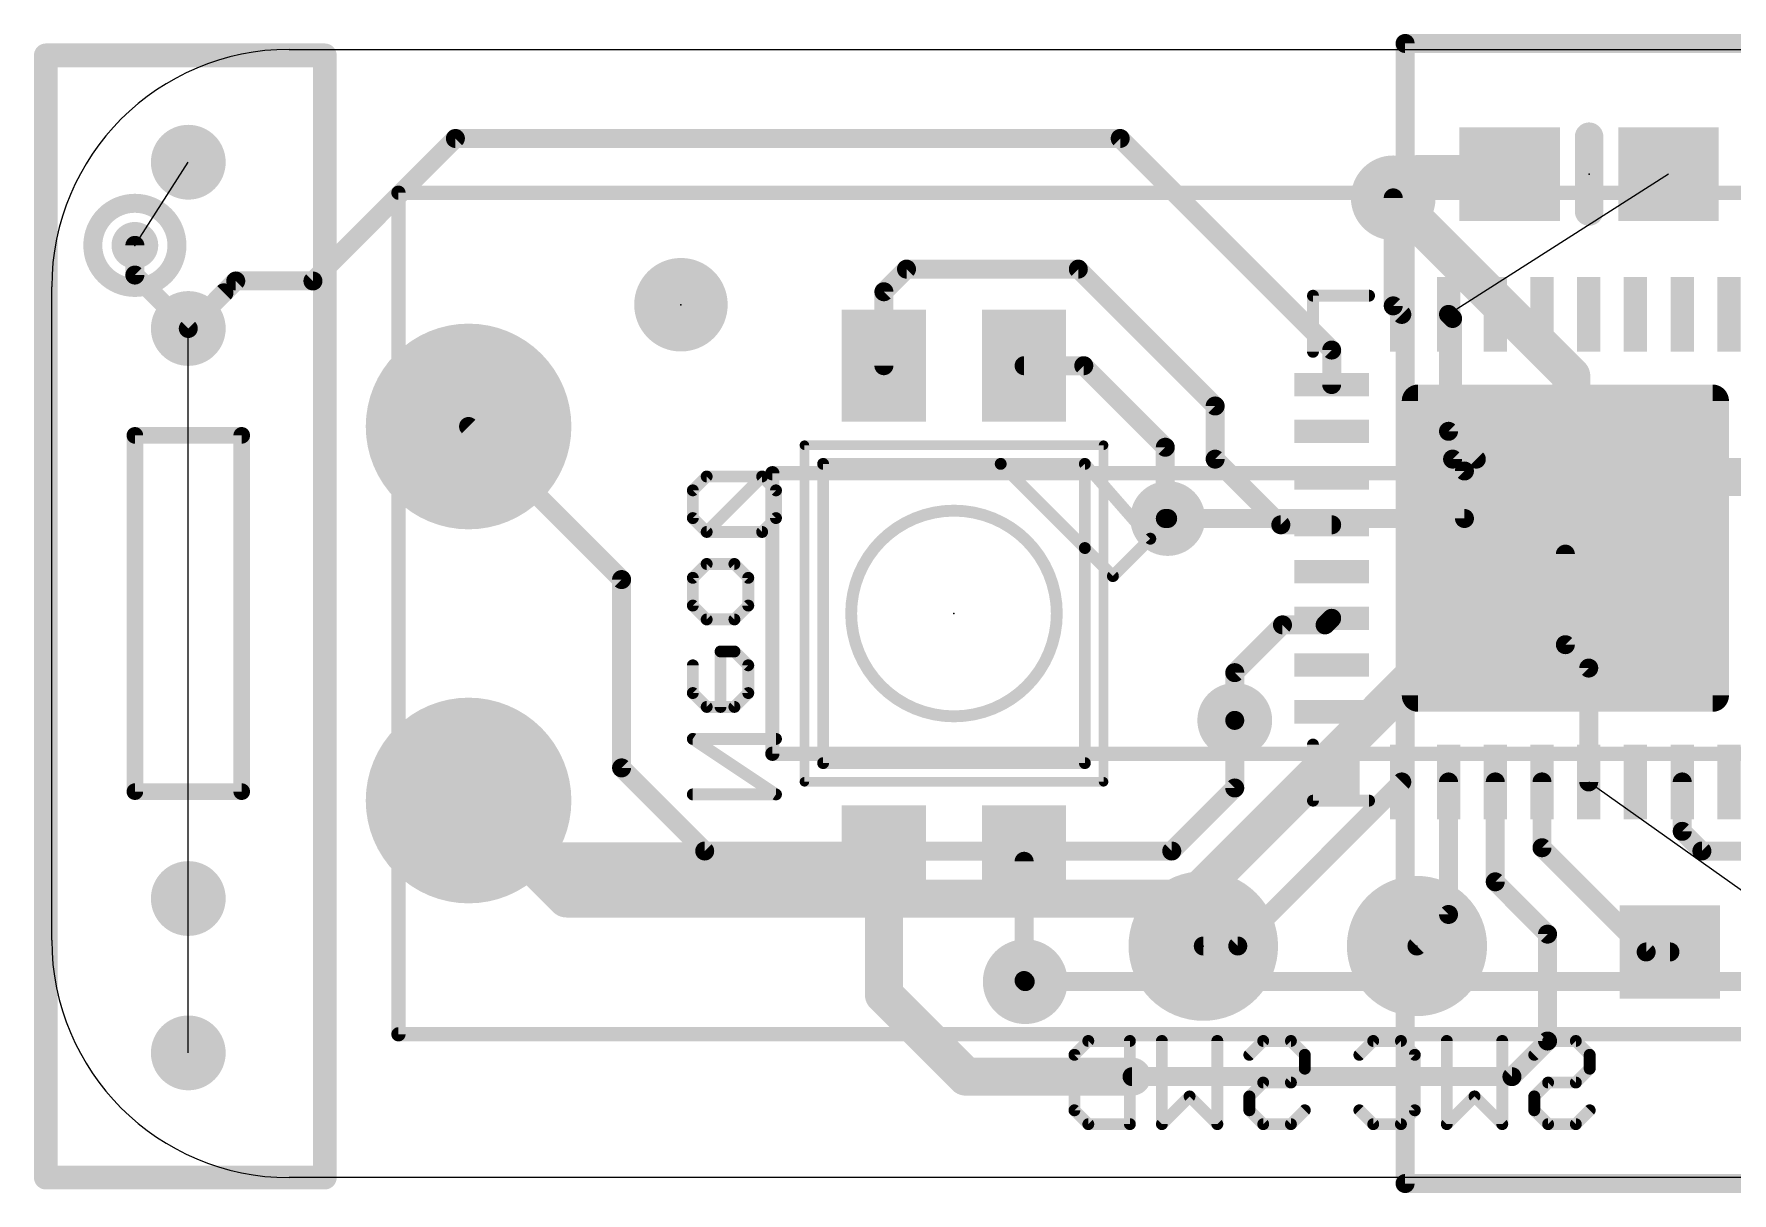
# Model space of a CAD drawing. Extents: x 1.7 to 53.6, y -6.2 to 6.2.
# Drawn here: x 1.71 to 19.88, y -6.2 to 6.2 of the extents above; entities that cross this region are included whole.
import ezdxf

# ---------------------------------------------------------------- set-up
doc = ezdxf.new("R2010")
doc.units = 0
for name, color, linetype in [('1', 12, 'CONTINUOUS'), ('16', 5, 'CONTINUOUS'), ('17', 110, 'CONTINUOUS'), ('18', 3, 'CONTINUOUS'), ('19', 53, 'CONTINUOUS'), ('20', 53, 'CONTINUOUS'), ('21', 40, 'CONTINUOUS'), ('22', 6, 'CONTINUOUS'), ('23', 53, 'CONTINUOUS'), ('24', 53, 'CONTINUOUS'), ('46', 140, 'CONTINUOUS')]:
    doc.layers.add(name, color=color, linetype=linetype)

# ---------------------------------------------------------------- blocks, each defined once
blk = doc.blocks.new('RECT')
blk.add_solid([(-0.5, -0.5), (0.5, -0.5), (-0.5, 0.5), (0.5, 0.5)])
blk = doc.blocks.new('PIE')
at = {"const_width": 0.5}
blk.add_lwpolyline([(0, -0.25, 1), (0, 0.25, 1), (0, -0.25)], format="xyb", dxfattribs=at)
blk = doc.blocks.new('RECT560000X560000R10')
at = {"const_width": 0.175}
blk.add_lwpolyline([(1.6625, -1.575), (1.6625, 1.575, 0.4142), (1.575, 1.6625), (-1.575, 1.6625, 0.4142), (-1.6625, 1.575), (-1.6625, -1.575, 0.4142), (-1.575, -1.6625), (1.575, -1.6625, 0.4142)], format="xyb", close=True, dxfattribs=at)
blk.add_solid([(-1.6004, -1.6004), (1.6004, -1.6004), (-1.6004, 1.6004), (1.6004, 1.6004)])
blk = doc.blocks.new('ROUNDP')
at = {"const_width": 0.5}
blk.add_lwpolyline([(0, -0.25, 1), (0, 0.25, 1), (0, -0.25)], format="xyb", dxfattribs=at)
blk = doc.blocks.new('ROUNDV')
at = {"const_width": 0.5}
blk.add_lwpolyline([(0, -0.25, 1), (0, 0.25, 1), (0, -0.25)], format="xyb", dxfattribs=at)

msp = doc.modelspace()

# ---------------------------------------------------------------- linework, layer by layer
at = {"layer": '1'}
for points, const_width in [([(16.383, -6.096), (16.383, 6.096)], 0.2032), ([(16.383, 6.096), (41.275, 6.096)], 0.2032), ([(1.8415, -6.0325), (1.8415, 5.969)], 0.254), ([(1.8415, 5.969), (4.826, 5.969)], 0.254), ([(4.826, 5.969), (4.826, -6.0325)], 0.254), ([(18.161, 2.54), (16.256, 4.445)], 0.4064), ([(2.794, 3.6195), (2.794, 3.937)], 0.2032), ([(3.3655, 3.048), (2.794, 3.6195)], 0.2032), ([(18.161, 1.4605), (18.161, 2.54)], 0.4064), ([(8.001, 0.363), (6.364, 2)], 0.2032), ([(17.018, 1.524), (16.891, 1.651)], 0.2032), ([(22.2885, 1.4605), (18.161, 1.4605)], 0.4064), ([(18.161, 1.016), (18.161, 1.4605)], 0.4064), ([(17.018, 1.016), (17.018, 1.524)], 0.2032), ([(13.843, 1.016), (17.018, 1.016)], 0.2032), ([(14.097, -3.048), (18.161, 1.016)], 0.4064), ([(8.001, -1.651), (8.001, 0.363)], 0.2032), ([(14.5606, -1.143), (14.5606, -1.866)], 0.2032), ([(8.89, -2.54), (8.001, -1.651)], 0.2032), ([(7.412, -3.048), (6.364, -2)], 0.4064), ([(14.5606, -1.866), (13.8866, -2.54)], 0.2032), ([(13.8866, -2.54), (8.89, -2.54)], 0.2032), ([(7.412, -3.048), (14.097, -3.048)], 0.4064), ([(12.319, -3.937), (35.687, -3.937)], 0.2032), ([(4.826, -6.0325), (1.8415, -6.0325)], 0.254), ([(41.275, -6.096), (16.383, -6.096)], 0.2032)]:
    msp.add_lwpolyline(points, dxfattribs=dict(at, const_width=const_width))
for points, const_width in [([(16.4338, 6.096, 1), (16.3322, 6.096)], 0.1016), ([(16.383, 6.1468, 1), (16.383, 6.0452)], 0.1016), ([(1.905, 5.969, 1), (1.778, 5.969)], 0.127), ([(1.8415, 6.0325, 1), (1.8415, 5.9055)], 0.127), ([(4.8895, 5.969, 1), (4.7625, 5.969)], 0.127), ([(4.826, 5.9055, 1), (4.826, 6.0325)], 0.127), ([(16.3278, 4.5168, 1), (16.1842, 4.3732)], 0.2032), ([(2.8448, 3.937, 1), (2.7432, 3.937)], 0.1016), ([(2.8299, 3.6554, 1), (2.7581, 3.5836)], 0.1016), ([(2.7432, 3.6195, 1), (2.8448, 3.6195)], 0.1016), ([(3.3296, 3.0121, 1), (3.4014, 3.0839)], 0.1016), ([(18.2626, 2.54, 1), (18.0594, 2.54)], 0.2032), ([(18.0892, 2.4682, 1), (18.2328, 2.6118)], 0.2032), ([(6.3999, 2.0359, 1), (6.3281, 1.9641)], 0.1016), ([(16.9269, 1.6869, 1), (16.8551, 1.6151)], 0.1016), ([(18.161, 1.5621, 1), (18.161, 1.3589)], 0.2032), ([(18.2626, 1.4605, 1), (18.0594, 1.4605)], 0.2032), ([(17.0688, 1.524, 1), (16.9672, 1.524)], 0.1016), ([(16.9821, 1.4881, 1), (17.0539, 1.5599)], 0.1016), ([(18.0594, 1.4605, 1), (18.2626, 1.4605)], 0.2032), ([(13.843, 1.0668, 1), (13.843, 0.9652)], 0.1016), ([(17.018, 0.9652, 1), (17.018, 1.0668)], 0.1016), ([(18.0594, 1.016, 1), (18.2626, 1.016)], 0.2032), ([(18.2328, 0.9442, 1), (18.0892, 1.0878)], 0.2032), ([(16.9672, 1.016, 1), (17.0688, 1.016)], 0.1016), ([(8.0518, 0.363, 1), (7.9502, 0.363)], 0.1016), ([(7.9651, 0.3271, 1), (8.0369, 0.3989)], 0.1016), ([(14.6114, -1.143, 1), (14.5098, -1.143)], 0.1016), ([(8.0369, -1.6151, 1), (7.9651, -1.6869)], 0.1016), ([(7.9502, -1.651, 1), (8.0518, -1.651)], 0.1016), ([(6.4358, -1.9282, 1), (6.2922, -2.0718)], 0.2032), ([(14.5098, -1.866, 1), (14.6114, -1.866)], 0.1016), ([(14.5965, -1.9019, 1), (14.5246, -1.8301)], 0.1016), ([(8.89, -2.4892, 1), (8.89, -2.5908)], 0.1016), ([(8.8541, -2.5759, 1), (8.9259, -2.5041)], 0.1016), ([(13.8507, -2.5041, 1), (13.9225, -2.5759)], 0.1016), ([(13.8866, -2.5908, 1), (13.8866, -2.4892)], 0.1016), ([(7.412, -2.9464, 1), (7.412, -3.1496)], 0.2032), ([(7.3402, -3.1198, 1), (7.4838, -2.9762)], 0.2032), ([(14.0252, -2.9762, 1), (14.1688, -3.1198)], 0.2032), ([(14.097, -3.1496, 1), (14.097, -2.9464)], 0.2032), ([(12.319, -3.8862, 1), (12.319, -3.9878)], 0.1016), ([(1.8415, -5.969, 1), (1.8415, -6.096)], 0.127), ([(1.778, -6.0325, 1), (1.905, -6.0325)], 0.127), ([(4.7625, -6.0325, 1), (4.8895, -6.0325)], 0.127), ([(4.826, -6.096, 1), (4.826, -5.969)], 0.127), ([(16.383, -6.0452, 1), (16.383, -6.1468)], 0.1016), ([(16.3322, -6.096, 1), (16.4338, -6.096)], 0.1016)]:
    msp.add_lwpolyline(points, format="xyb", dxfattribs=dict(at, const_width=const_width))
at = {"layer": '16'}
for points, const_width in [([(16.383, -6.096), (16.383, 6.096)], 0.2032), ([(16.383, 6.096), (41.275, 6.096)], 0.2032), ([(1.8415, -6.0325), (1.8415, 5.969)], 0.254), ([(1.8415, 5.969), (4.826, 5.969)], 0.254), ([(4.826, 5.969), (4.826, -6.0325)], 0.254), ([(6.223, 5.08), (4.699, 3.556)], 0.2032), ([(13.335, 5.08), (6.223, 5.08)], 0.2032), ([(13.335, 5.08), (15.5975, 2.8175)], 0.2032), ([(16.256, 4.445), (16.51, 4.699)], 0.4064), ([(16.51, 4.699), (17.5015, 4.699)], 0.4064), ([(16.256, 4.445), (16.256, 3.29)], 0.2032), ([(3.8735, 3.556), (3.3655, 3.048)], 0.2032), ([(4.699, 3.556), (3.8735, 3.556)], 0.2032), ([(11.049, 3.683), (10.807, 3.441)], 0.2032), ([(12.8873, 3.683), (11.049, 3.683)], 0.2032), ([(14.351, 2.2193), (12.8873, 3.683)], 0.2032), ([(3.7465, 3.429), (3.3655, 3.048)], 0.2032), ([(10.807, 3.441), (10.807, 2.65)], 0.2032), ([(16.256, 3.29), (16.3475, 3.1985)], 0.2032), ([(16.8475, 3.1985), (16.8475, 1.9485)], 0.2032), ([(16.8475, 3.1985), (16.891, 3.155)], 0.2032), ([(16.891, 3.155), (16.891, 1.651)], 0.2032), ([(15.5975, 2.4485), (15.5975, 2.8175)], 0.2032), ([(12.307, 2.65), (12.9456, 2.65)], 0.2032), ([(12.9456, 2.65), (13.8176, 1.778)], 0.2032), ([(14.351, 1.651), (14.351, 2.2193)], 0.2032), ([(17.145, 1.651), (16.8475, 1.9485)], 0.2032), ([(13.8176, 1.778), (13.8176, 1.016)], 0.2032), ([(17.145, 1.651), (18.0975, 0.6985)], 0.4064), ([(15.0535, 0.9485), (14.351, 1.651)], 0.2032), ([(13.8176, 1.016), (13.843, 1.016)], 0.2032), ([(15.5975, 0.9485), (15.0535, 0.9485)], 0.2032), ([(18.0975, 0.6985), (18.0975, 0.635)], 0.4064), ([(18.0975, 0.6985), (19.05, -0.254)], 0.4064), ([(18.0975, 0.635), (18.0975, -0.3335)], 0.2032), ([(15.5975, -0.0515), (15.5273, -0.1217)], 0.2032), ([(15.0713, -0.1217), (14.5606, -0.6324)], 0.2032), ([(15.5273, -0.1217), (15.0713, -0.1217)], 0.2032), ([(19.05, -0.254), (19.05, -0.381)], 0.4064), ([(18.0975, -0.3335), (18.3475, -0.5835)], 0.2032), ([(14.5606, -0.6324), (14.5606, -1.143)], 0.2032), ([(18.3475, -1.8015), (18.3475, -0.5835)], 0.2032), ([(7.014, -2.65), (6.364, -2)], 0.4064), ([(16.3475, -1.8015), (14.593, -3.556)], 0.2032), ([(16.8475, -1.8015), (16.8475, -3.2185)], 0.2032), ([(17.3475, -1.8015), (17.3475, -2.8695)], 0.2032), ([(17.8475, -1.8015), (17.8475, -2.505)], 0.2032), ([(19.3475, -1.8015), (19.3475, -2.3295)], 0.2032), ([(19.3475, -2.3295), (19.558, -2.54)], 0.2032), ([(10.807, -2.65), (7.014, -2.65)], 0.4064), ([(10.807, -2.65), (10.807, -4.076)], 0.4064), ([(17.8475, -2.505), (18.962, -3.6195)], 0.2032), ([(19.558, -2.54), (21.717, -2.54)], 0.2032), ([(12.307, -3.925), (12.307, -2.65)], 0.2032), ([(17.3475, -2.8695), (17.907, -3.429)], 0.2032), ([(16.8475, -3.2185), (16.51, -3.556)], 0.2032), ([(17.907, -3.429), (17.907, -4.572)], 0.2032), ([(14.593, -3.556), (14.224, -3.556)], 0.2032), ([(18.962, -3.6195), (19.216, -3.6195)], 0.2032), ([(10.807, -4.076), (11.684, -4.953)], 0.4064), ([(12.319, -3.937), (12.307, -3.925)], 0.2032), ([(17.907, -4.572), (17.526, -4.953)], 0.2032), ([(11.684, -4.953), (13.462, -4.953)], 0.4064), ([(13.462, -4.953), (17.526, -4.953)], 0.2032), ([(4.826, -6.0325), (1.8415, -6.0325)], 0.254), ([(41.275, -6.096), (16.383, -6.096)], 0.2032)]:
    msp.add_lwpolyline(points, dxfattribs=dict(at, const_width=const_width))
for points, const_width in [([(16.4338, 6.096, 1), (16.3322, 6.096)], 0.1016), ([(16.383, 6.1468, 1), (16.383, 6.0452)], 0.1016), ([(1.905, 5.969, 1), (1.778, 5.969)], 0.127), ([(1.8415, 6.0325, 1), (1.8415, 5.9055)], 0.127), ([(4.8895, 5.969, 1), (4.7625, 5.969)], 0.127), ([(4.826, 5.9055, 1), (4.826, 6.0325)], 0.127), ([(6.223, 5.1308, 1), (6.223, 5.0292)], 0.1016), ([(6.2589, 5.0441, 1), (6.1871, 5.1159)], 0.1016), ([(13.3709, 5.1159, 1), (13.2991, 5.0441)], 0.1016), ([(13.335, 5.0292, 1), (13.335, 5.1308)], 0.1016), ([(16.51, 4.8006, 1), (16.51, 4.5974)], 0.2032), ([(16.5818, 4.6272, 1), (16.4382, 4.7708)], 0.2032), ([(17.5015, 4.5974, 1), (17.5015, 4.8006)], 0.2032), ([(16.1842, 4.5168, 1), (16.3278, 4.3732)], 0.2032), ([(16.3068, 4.445, 1), (16.2052, 4.445)], 0.1016), ([(3.8735, 3.6068, 1), (3.8735, 3.5052)], 0.1016), ([(3.9094, 3.5201, 1), (3.8376, 3.5919)], 0.1016), ([(4.6631, 3.5919, 1), (4.7349, 3.5201)], 0.1016), ([(4.699, 3.5052, 1), (4.699, 3.6068)], 0.1016), ([(11.049, 3.7338, 1), (11.049, 3.6322)], 0.1016), ([(11.0849, 3.6471, 1), (11.0131, 3.7189)], 0.1016), ([(12.9232, 3.7189, 1), (12.8513, 3.6471)], 0.1016), ([(12.8873, 3.6322, 1), (12.8873, 3.7338)], 0.1016), ([(3.7824, 3.3931, 1), (3.7106, 3.4649)], 0.1016), ([(10.8578, 3.441, 1), (10.7562, 3.441)], 0.1016), ([(10.7711, 3.4769, 1), (10.8429, 3.4051)], 0.1016), ([(16.2919, 3.3259, 1), (16.2201, 3.2541)], 0.1016), ([(16.2052, 3.29, 1), (16.3068, 3.29)], 0.1016), ([(16.3116, 3.1626, 1), (16.3834, 3.2344)], 0.1016), ([(16.8983, 3.1985, 1), (16.7967, 3.1985)], 0.1016), ([(16.8834, 3.2344, 1), (16.8116, 3.1626)], 0.1016), ([(3.3296, 3.0839, 1), (3.4014, 3.0121)], 0.1016), ([(3.3296, 3.0839, 1), (3.4014, 3.0121)], 0.1016), ([(16.9418, 3.155, 1), (16.8402, 3.155)], 0.1016), ([(16.8551, 3.1191, 1), (16.9269, 3.1909)], 0.1016), ([(15.6483, 2.8175, 1), (15.5467, 2.8175)], 0.1016), ([(12.307, 2.7008, 1), (12.307, 2.5992)], 0.1016), ([(12.9815, 2.6859, 1), (12.9097, 2.6141)], 0.1016), ([(12.9456, 2.5992, 1), (12.9456, 2.7008)], 0.1016), ([(15.5616, 2.7816, 1), (15.6334, 2.8534)], 0.1016), ([(10.7562, 2.65, 1), (10.8578, 2.65)], 0.1016), ([(15.5467, 2.4485, 1), (15.6483, 2.4485)], 0.1016), ([(14.4018, 2.2193, 1), (14.3002, 2.2193)], 0.1016), ([(14.3151, 2.1833, 1), (14.3869, 2.2552)], 0.1016), ([(16.8834, 1.9844, 1), (16.8116, 1.9126)], 0.1016), ([(16.7967, 1.9485, 1), (16.8983, 1.9485)], 0.1016), ([(13.8684, 1.778, 1), (13.7668, 1.778)], 0.1016), ([(13.7817, 1.7421, 1), (13.8535, 1.8139)], 0.1016), ([(17.2168, 1.7228, 1), (17.0732, 1.5792)], 0.2032), ([(14.3869, 1.6869, 1), (14.3151, 1.6151)], 0.1016), ([(14.3002, 1.651, 1), (14.4018, 1.651)], 0.1016), ([(16.8402, 1.651, 1), (16.9418, 1.651)], 0.1016), ([(17.1091, 1.6151, 1), (17.1809, 1.6869)], 0.1016), ([(13.8176, 1.0668, 1), (13.8176, 0.9652)], 0.1016), ([(13.843, 0.9652, 1), (13.843, 1.0668)], 0.1016), ([(13.7668, 1.016, 1), (13.8684, 1.016)], 0.1016), ([(15.0535, 0.9993, 1), (15.0535, 0.8977)], 0.1016), ([(15.0176, 0.9126, 1), (15.0894, 0.9844)], 0.1016), ([(15.5975, 0.8977, 1), (15.5975, 0.9993)], 0.1016), ([(18.1991, 0.6985, 1), (17.9959, 0.6985)], 0.2032), ([(17.9959, 0.635, 1), (18.1991, 0.635)], 0.2032), ([(18.1693, 0.7703, 1), (18.0257, 0.6267)], 0.2032), ([(18.0257, 0.6267, 1), (18.1693, 0.7703)], 0.2032), ([(18.1483, 0.635, 1), (18.0467, 0.635)], 0.1016), ([(15.6334, -0.0874, 1), (15.5616, -0.0156)], 0.1016), ([(15.0713, -0.0709, 1), (15.0713, -0.1725)], 0.1016), ([(15.1072, -0.1576, 1), (15.0353, -0.0858)], 0.1016), ([(15.4914, -0.0858, 1), (15.5632, -0.1576)], 0.1016), ([(15.5273, -0.1725, 1), (15.5273, -0.0709)], 0.1016), ([(19.1516, -0.254, 1), (18.9484, -0.254)], 0.2032), ([(18.9782, -0.3258, 1), (19.1218, -0.1822)], 0.2032), ([(18.1334, -0.2975, 1), (18.0616, -0.3694)], 0.1016), ([(18.0467, -0.3335, 1), (18.1483, -0.3335)], 0.1016), ([(18.9484, -0.381, 1), (19.1516, -0.381)], 0.2032), ([(14.6114, -0.6324, 1), (14.5098, -0.6324)], 0.1016), ([(18.3983, -0.5835, 1), (18.2967, -0.5835)], 0.1016), ([(18.3116, -0.6194, 1), (18.3834, -0.5475)], 0.1016), ([(14.5246, -0.5965, 1), (14.5965, -0.6683)], 0.1016), ([(14.5098, -1.143, 1), (14.6114, -1.143)], 0.1016), ([(6.4358, -1.9282, 1), (6.2922, -2.0718)], 0.2032), ([(16.3834, -1.8374, 1), (16.3116, -1.7656)], 0.1016), ([(16.8983, -1.8015, 1), (16.7967, -1.8015)], 0.1016), ([(17.3983, -1.8015, 1), (17.2967, -1.8015)], 0.1016), ([(17.8983, -1.8015, 1), (17.7967, -1.8015)], 0.1016), ([(18.2967, -1.8015, 1), (18.3983, -1.8015)], 0.1016), ([(19.3983, -1.8015, 1), (19.2967, -1.8015)], 0.1016), ([(19.3834, -2.2936, 1), (19.3116, -2.3654)], 0.1016), ([(19.2967, -2.3295, 1), (19.3983, -2.3295)], 0.1016), ([(7.014, -2.5484, 1), (7.014, -2.7516)], 0.2032), ([(6.9422, -2.7218, 1), (7.0858, -2.5782)], 0.2032), ([(10.9086, -2.65, 1), (10.7054, -2.65)], 0.2032), ([(10.807, -2.7516, 1), (10.807, -2.5484)], 0.2032), ([(17.8834, -2.4691, 1), (17.8116, -2.5409)], 0.1016), ([(17.7967, -2.505, 1), (17.8983, -2.505)], 0.1016), ([(19.558, -2.4892, 1), (19.558, -2.5908)], 0.1016), ([(19.5221, -2.5759, 1), (19.5939, -2.5041)], 0.1016), ([(12.3578, -2.65, 1), (12.2562, -2.65)], 0.1016), ([(17.3834, -2.8336, 1), (17.3116, -2.9054)], 0.1016), ([(17.2967, -2.8695, 1), (17.3983, -2.8695)], 0.1016), ([(16.7967, -3.2185, 1), (16.8983, -3.2185)], 0.1016), ([(16.8834, -3.2544, 1), (16.8116, -3.1826)], 0.1016), ([(17.9578, -3.429, 1), (17.8562, -3.429)], 0.1016), ([(17.8711, -3.4649, 1), (17.9429, -3.3931)], 0.1016), ([(14.224, -3.5052, 1), (14.224, -3.6068)], 0.1016), ([(14.5571, -3.5201, 1), (14.6289, -3.5919)], 0.1016), ([(14.593, -3.6068, 1), (14.593, -3.5052)], 0.1016), ([(16.4741, -3.5201, 1), (16.5459, -3.5919)], 0.1016), ([(18.962, -3.5687, 1), (18.962, -3.6703)], 0.1016), ([(18.9261, -3.6554, 1), (18.9979, -3.5836)], 0.1016), ([(19.216, -3.6703, 1), (19.216, -3.5687)], 0.1016), ([(10.7054, -4.076, 1), (10.9086, -4.076)], 0.2032), ([(10.8788, -4.0042, 1), (10.7352, -4.1478)], 0.2032), ([(12.3429, -3.8891, 1), (12.2711, -3.9609)], 0.1016), ([(12.2562, -3.925, 1), (12.3578, -3.925)], 0.1016), ([(12.2831, -3.9729, 1), (12.3549, -3.9011)], 0.1016), ([(17.8562, -4.572, 1), (17.9578, -4.572)], 0.1016), ([(17.9429, -4.6079, 1), (17.8711, -4.5361)], 0.1016), ([(11.684, -4.8514, 1), (11.684, -5.0546)], 0.2032), ([(11.6122, -5.0248, 1), (11.7558, -4.8812)], 0.2032), ([(13.462, -5.0546, 1), (13.462, -4.8514)], 0.2032), ([(13.462, -4.9022, 1), (13.462, -5.0038)], 0.1016), ([(17.4901, -4.9171, 1), (17.5619, -4.9889)], 0.1016), ([(17.526, -5.0038, 1), (17.526, -4.9022)], 0.1016), ([(1.8415, -5.969, 1), (1.8415, -6.096)], 0.127), ([(1.778, -6.0325, 1), (1.905, -6.0325)], 0.127), ([(4.7625, -6.0325, 1), (4.8895, -6.0325)], 0.127), ([(4.826, -6.096, 1), (4.826, -5.969)], 0.127), ([(16.383, -6.0452, 1), (16.383, -6.1468)], 0.1016), ([(16.3322, -6.096, 1), (16.4338, -6.096)], 0.1016)]:
    msp.add_lwpolyline(points, format="xyb", dxfattribs=dict(at, const_width=const_width))
at = {"layer": '19'}
for p, q in [((2.794, 3.937), (3.3655, 4.826)), ((19.2015, 4.699), (16.8475, 3.1985)), ((3.3655, -3.048), (3.3655, 3.048)), ((18.3475, -1.8015), (20.916, -3.6195)), ((3.3655, -4.699), (3.3655, -3.048))]:
    msp.add_line(p, q, dxfattribs=at)
at = {"layer": '20'}
for p, q in [((4.445, 6.0325), (52.324, 6.0325)), ((1.905, -3.4925), (1.905, 3.4925)), ((52.324, -6.0325), (4.445, -6.0325))]:
    msp.add_line(p, q, dxfattribs=at)
for centre, start, end in [((4.445, 3.4925), 90, 180), ((4.445, -3.4925), 180, 270)]:
    msp.add_arc(centre, 2.54, start, end, dxfattribs=at)
at = {"layer": '21'}
for points, const_width in [([(5.614, 4.5), (40.614, 4.5)], 0.1524), ([(5.614, -4.5), (5.614, 4.5)], 0.1524), ([(10.157, -1.6), (10.157, 1.6)], 0.127), ([(10.157, 1.6), (12.057, 1.6)], 0.127), ([(12.057, 1.6), (12.957, 1.6)], 0.127), ([(12.057, 1.6), (12.957, 0.7)], 0.127), ([(12.957, 1.6), (12.957, 0.7)], 0.127), ([(13.657, 0.8), (12.957, 1.6)], 0.127), ([(9.614, 1.5), (36.614, 1.5)], 0.1524), ([(9.614, -1.5), (9.614, 1.5)], 0.1524), ([(12.957, 0.7), (12.957, -1.6)], 0.127), ([(12.957, 0.7), (13.257, 0.4)], 0.127), ([(13.257, 0.4), (13.657, 0.8)], 0.127), ([(36.614, -1.5), (9.614, -1.5)], 0.1524), ([(12.957, -1.6), (10.157, -1.6)], 0.127), ([(40.614, -4.5), (5.614, -4.5)], 0.1524)]:
    msp.add_lwpolyline(points, dxfattribs=dict(at, const_width=const_width))
for points, const_width in [([(5.614, 4.5381, 1), (5.614, 4.4619)], 0.0762), ([(5.6521, 4.5, 1), (5.5759, 4.5)], 0.0762), ([(2.794, 3.487, 1), (2.794, 4.387, 1), (2.794, 3.487)], 0.2032), ([(10.1888, 1.6, 1), (10.1252, 1.6)], 0.0635), ([(10.157, 1.6318, 1), (10.157, 1.5683)], 0.0635), ([(12.0795, 1.6225, 1), (12.0345, 1.5775)], 0.0635), ([(12.057, 1.6318, 1), (12.057, 1.5683)], 0.0635), ([(12.057, 1.5683, 1), (12.057, 1.6318)], 0.0635), ([(12.9888, 1.6, 1), (12.9253, 1.6)], 0.0635), ([(12.9809, 1.6209, 1), (12.9331, 1.5791)], 0.0635), ([(12.957, 1.5683, 1), (12.957, 1.6318)], 0.0635), ([(9.614, 1.5381, 1), (9.614, 1.4619)], 0.0762), ([(9.6521, 1.5, 1), (9.5759, 1.5)], 0.0762), ([(11.557, -1.1, 1), (11.557, 1.1, 1), (11.557, -1.1)], 0.127), ([(12.9795, 0.7225, 1), (12.9345, 0.6775)], 0.0635), ([(12.9888, 0.7, 1), (12.9253, 0.7)], 0.0635), ([(12.9253, 0.7, 1), (12.9888, 0.7)], 0.0635), ([(12.9345, 0.6775, 1), (12.9795, 0.7225)], 0.0635), ([(13.6331, 0.7791, 1), (13.6809, 0.8209)], 0.0635), ([(13.6795, 0.7775, 1), (13.6345, 0.8225)], 0.0635), ([(13.2345, 0.4225, 1), (13.2795, 0.3775)], 0.0635), ([(13.2345, 0.3775, 1), (13.2795, 0.4225)], 0.0635), ([(9.614, -1.4619, 1), (9.614, -1.5381)], 0.0762), ([(9.5759, -1.5, 1), (9.6521, -1.5)], 0.0762), ([(10.1252, -1.6, 1), (10.1888, -1.6)], 0.0635), ([(10.157, -1.5683, 1), (10.157, -1.6318)], 0.0635), ([(12.9253, -1.6, 1), (12.9888, -1.6)], 0.0635), ([(12.957, -1.6318, 1), (12.957, -1.5683)], 0.0635), ([(5.614, -4.4619, 1), (5.614, -4.5381)], 0.0762), ([(5.5759, -4.5, 1), (5.6521, -4.5)], 0.0762)]:
    msp.add_lwpolyline(points, format="xyb", dxfattribs=dict(at, const_width=const_width))
at = {"layer": '22'}
for points, const_width in [([(18.3515, 4.299), (18.3515, 5.099)], 0.3048), ([(15.3975, 2.7985), (15.3975, 3.3985)], 0.127), ([(15.3975, 3.3985), (15.9975, 3.3985)], 0.127), ([(8.9113, 1.4652), (8.763, 1.3169)], 0.127), ([(9.5045, 1.4652), (8.9113, 1.4652)], 0.127), ([(8.9113, 0.872), (9.5045, 1.4652)], 0.127), ([(9.6528, 1.3169), (9.5045, 1.4652)], 0.127), ([(8.763, 1.3169), (8.763, 1.0203)], 0.127), ([(9.6528, 1.0203), (9.6528, 1.3169)], 0.127), ([(8.763, 1.0203), (8.9113, 0.872)], 0.127), ([(8.9113, 0.872), (9.5045, 0.872)], 0.127), ([(9.5045, 0.872), (9.6528, 1.0203)], 0.127), ([(8.763, 0.3814), (8.9113, 0.5297)], 0.127), ([(8.9113, 0.5297), (9.2079, 0.5297)], 0.127), ([(9.2079, 0.5297), (9.3562, 0.3814)], 0.127), ([(8.763, 0.0848), (8.763, 0.3814)], 0.127), ([(9.3562, 0.3814), (9.3562, 0.0848)], 0.127), ([(8.9113, -0.0635), (8.763, 0.0848)], 0.127), ([(9.2079, -0.0635), (8.9113, -0.0635)], 0.127), ([(9.3562, 0.0848), (9.2079, -0.0635)], 0.127), ([(9.2079, -0.4059), (9.0596, -0.4059)], 0.127), ([(9.0596, -0.4059), (9.0596, -0.999)], 0.127), ([(9.3562, -0.5541), (9.2079, -0.4059)], 0.127), ([(8.763, -0.5541), (8.763, -0.8507)], 0.127), ([(9.3562, -0.8507), (9.3562, -0.5541)], 0.127), ([(8.763, -0.8507), (8.9113, -0.999)], 0.127), ([(9.2079, -0.999), (9.3562, -0.8507)], 0.127), ([(8.9113, -0.999), (9.2079, -0.999)], 0.127), ([(9.6528, -1.9345), (8.763, -1.3414)], 0.127), ([(8.763, -1.3414), (9.6528, -1.3414)], 0.127), ([(15.3975, -2.0015), (15.3975, -1.4015)], 0.127), ([(8.763, -1.9345), (9.6528, -1.9345)], 0.127), ([(15.9975, -2.0015), (15.3975, -2.0015)], 0.127), ([(12.8456, -4.7195), (12.9939, -4.5712)], 0.127), ([(12.9939, -4.5712), (13.4387, -4.5712)], 0.127), ([(13.4387, -4.5712), (13.4387, -5.461)], 0.127), ([(13.7811, -5.461), (13.7811, -4.5712)], 0.127), ([(14.3743, -4.5712), (14.3743, -5.461)], 0.127), ([(14.7166, -4.7195), (14.8649, -4.5712)], 0.127), ([(14.8649, -4.5712), (15.1615, -4.5712)], 0.127), ([(15.1615, -4.5712), (15.3098, -4.7195)], 0.127), ([(15.8936, -4.7195), (16.0419, -4.5712)], 0.127), ([(16.0419, -4.5712), (16.3385, -4.5712)], 0.127), ([(16.3385, -4.5712), (16.4867, -4.7195)], 0.127), ([(16.8291, -5.461), (16.8291, -4.5712)], 0.127), ([(17.4223, -4.5712), (17.4223, -5.461)], 0.127), ([(17.7646, -4.7195), (17.9129, -4.5712)], 0.127), ([(17.9129, -4.5712), (18.2095, -4.5712)], 0.127), ([(18.2095, -4.5712), (18.3578, -4.7195)], 0.127), ([(12.8456, -5.3127), (12.8456, -4.7195)], 0.127), ([(15.3098, -4.7195), (15.3098, -4.8678)], 0.127), ([(16.4867, -4.7195), (16.4867, -5.3127)], 0.127), ([(18.3578, -4.7195), (18.3578, -4.8678)], 0.127), ([(15.3098, -4.8678), (15.1615, -5.0161)], 0.127), ([(18.3578, -4.8678), (18.2095, -5.0161)], 0.127), ([(14.8649, -5.0161), (14.7166, -5.1644)], 0.127), ([(15.1615, -5.0161), (14.8649, -5.0161)], 0.127), ([(17.9129, -5.0161), (17.7646, -5.1644)], 0.127), ([(18.2095, -5.0161), (17.9129, -5.0161)], 0.127), ([(12.9939, -5.461), (12.8456, -5.3127)], 0.127), ([(14.0777, -5.1644), (13.7811, -5.461)], 0.127), ([(14.3743, -5.461), (14.0777, -5.1644)], 0.127), ([(14.7166, -5.1644), (14.7166, -5.3127)], 0.127), ([(14.7166, -5.3127), (14.8649, -5.461)], 0.127), ([(15.1615, -5.461), (15.3098, -5.3127)], 0.127), ([(16.0419, -5.461), (15.8936, -5.3127)], 0.127), ([(16.4867, -5.3127), (16.3385, -5.461)], 0.127), ([(17.1257, -5.1644), (16.8291, -5.461)], 0.127), ([(17.4223, -5.461), (17.1257, -5.1644)], 0.127), ([(17.7646, -5.1644), (17.7646, -5.3127)], 0.127), ([(17.7646, -5.3127), (17.9129, -5.461)], 0.127), ([(18.2095, -5.461), (18.3578, -5.3127)], 0.127), ([(13.4387, -5.461), (12.9939, -5.461)], 0.127), ([(14.8649, -5.461), (15.1615, -5.461)], 0.127), ([(16.3385, -5.461), (16.0419, -5.461)], 0.127), ([(17.9129, -5.461), (18.2095, -5.461)], 0.127)]:
    msp.add_lwpolyline(points, dxfattribs=dict(at, const_width=const_width))
for points, const_width in [([(18.4277, 5.099, 1), (18.2753, 5.099)], 0.1524), ([(18.2753, 4.299, 1), (18.4277, 4.299)], 0.1524), ([(15.3975, 3.4303, 1), (15.3975, 3.3668)], 0.0635), ([(15.4293, 3.3985, 1), (15.3658, 3.3985)], 0.0635), ([(15.9975, 3.3668, 1), (15.9975, 3.4303)], 0.0635), ([(15.3658, 2.7985, 1), (15.4293, 2.7985)], 0.0635), ([(8.9113, 1.4969, 1), (8.9113, 1.4334)], 0.0635), ([(8.9337, 1.4427, 1), (8.8888, 1.4876)], 0.0635), ([(9.5269, 1.4876, 1), (9.482, 1.4427)], 0.0635), ([(9.5269, 1.4427, 1), (9.482, 1.4876)], 0.0635), ([(9.5045, 1.4334, 1), (9.5045, 1.4969)], 0.0635), ([(8.7948, 1.3169, 1), (8.7312, 1.3169)], 0.0635), ([(8.7405, 1.3393, 1), (8.7855, 1.2944)], 0.0635), ([(9.6845, 1.3169, 1), (9.621, 1.3169)], 0.0635), ([(9.6303, 1.2944, 1), (9.6752, 1.3393)], 0.0635), ([(8.7312, 1.0203, 1), (8.7948, 1.0203)], 0.0635), ([(8.7855, 1.0428, 1), (8.7405, 0.9979)], 0.0635), ([(8.9113, 0.9038, 1), (8.9113, 0.8403)], 0.0635), ([(8.8888, 0.8945, 1), (8.9337, 0.8496)], 0.0635), ([(8.8888, 0.8496, 1), (8.9337, 0.8945)], 0.0635), ([(9.482, 0.8945, 1), (9.5269, 0.8496)], 0.0635), ([(9.5045, 0.8403, 1), (9.5045, 0.9038)], 0.0635), ([(9.621, 1.0203, 1), (9.6845, 1.0203)], 0.0635), ([(9.6752, 0.9979, 1), (9.6303, 1.0428)], 0.0635), ([(8.9113, 0.5614, 1), (8.9113, 0.4979)], 0.0635), ([(8.9337, 0.5072, 1), (8.8888, 0.5521)], 0.0635), ([(9.2303, 0.5521, 1), (9.1854, 0.5072)], 0.0635), ([(9.2079, 0.4979, 1), (9.2079, 0.5614)], 0.0635), ([(8.7948, 0.3814, 1), (8.7312, 0.3814)], 0.0635), ([(8.7405, 0.4038, 1), (8.7855, 0.3589)], 0.0635), ([(9.3879, 0.3814, 1), (9.3244, 0.3814)], 0.0635), ([(9.3337, 0.3589, 1), (9.3786, 0.4038)], 0.0635), ([(8.7312, 0.0848, 1), (8.7948, 0.0848)], 0.0635), ([(8.7855, 0.1072, 1), (8.7405, 0.0623)], 0.0635), ([(9.3244, 0.0848, 1), (9.3879, 0.0848)], 0.0635), ([(9.3786, 0.0623, 1), (9.3337, 0.1072)], 0.0635), ([(8.9113, -0.0318, 1), (8.9113, -0.0953)], 0.0635), ([(8.8888, -0.086, 1), (8.9337, -0.0411)], 0.0635), ([(9.1854, -0.0411, 1), (9.2303, -0.086)], 0.0635), ([(9.2079, -0.0953, 1), (9.2079, -0.0318)], 0.0635), ([(9.0913, -0.4059, 1), (9.0278, -0.4059)], 0.0635), ([(9.0596, -0.3741, 1), (9.0596, -0.4376)], 0.0635), ([(9.2303, -0.3834, 1), (9.1854, -0.4283)], 0.0635), ([(9.2079, -0.4376, 1), (9.2079, -0.3741)], 0.0635), ([(8.7948, -0.5541, 1), (8.7312, -0.5541)], 0.0635), ([(9.3879, -0.5541, 1), (9.3244, -0.5541)], 0.0635), ([(9.3337, -0.5766, 1), (9.3786, -0.5317)], 0.0635), ([(8.7312, -0.8507, 1), (8.7948, -0.8507)], 0.0635), ([(8.7855, -0.8283, 1), (8.7405, -0.8732)], 0.0635), ([(9.3244, -0.8507, 1), (9.3879, -0.8507)], 0.0635), ([(9.3786, -0.8732, 1), (9.3337, -0.8283)], 0.0635), ([(8.9113, -0.9673, 1), (8.9113, -1.0308)], 0.0635), ([(8.8888, -1.0215, 1), (8.9337, -0.9766)], 0.0635), ([(9.0278, -0.999, 1), (9.0913, -0.999)], 0.0635), ([(9.1854, -0.9766, 1), (9.2303, -1.0215)], 0.0635), ([(9.2079, -1.0308, 1), (9.2079, -0.9673)], 0.0635), ([(8.7806, -1.315, 1), (8.7454, -1.3678)], 0.0635), ([(8.763, -1.3096, 1), (8.763, -1.3731)], 0.0635), ([(9.6528, -1.3731, 1), (9.6528, -1.3096)], 0.0635), ([(15.4293, -1.4015, 1), (15.3658, -1.4015)], 0.0635), ([(8.763, -1.9028, 1), (8.763, -1.9663)], 0.0635), ([(9.6351, -1.961, 1), (9.6704, -1.9081)], 0.0635), ([(9.6528, -1.9663, 1), (9.6528, -1.9028)], 0.0635), ([(15.3975, -1.9698, 1), (15.3975, -2.0333)], 0.0635), ([(15.3658, -2.0015, 1), (15.4293, -2.0015)], 0.0635), ([(15.9975, -2.0333, 1), (15.9975, -1.9698)], 0.0635), ([(12.9939, -4.5395, 1), (12.9939, -4.603)], 0.0635), ([(13.0163, -4.5937, 1), (12.9714, -4.5488)], 0.0635), ([(13.4705, -4.5712, 1), (13.407, -4.5712)], 0.0635), ([(13.4387, -4.603, 1), (13.4387, -4.5395)], 0.0635), ([(13.8128, -4.5712, 1), (13.7493, -4.5712)], 0.0635), ([(14.406, -4.5712, 1), (14.3425, -4.5712)], 0.0635), ([(14.8649, -4.5395, 1), (14.8649, -4.603)], 0.0635), ([(14.8874, -4.5937, 1), (14.8424, -4.5488)], 0.0635), ([(15.1839, -4.5488, 1), (15.139, -4.5937)], 0.0635), ([(15.1615, -4.603, 1), (15.1615, -4.5395)], 0.0635), ([(16.0419, -4.5395, 1), (16.0419, -4.603)], 0.0635), ([(16.0643, -4.5937, 1), (16.0194, -4.5488)], 0.0635), ([(16.3609, -4.5488, 1), (16.316, -4.5937)], 0.0635), ([(16.3385, -4.603, 1), (16.3385, -4.5395)], 0.0635), ([(16.8608, -4.5712, 1), (16.7973, -4.5712)], 0.0635), ([(17.454, -4.5712, 1), (17.3905, -4.5712)], 0.0635), ([(17.9129, -4.5395, 1), (17.9129, -4.603)], 0.0635), ([(17.9354, -4.5937, 1), (17.8904, -4.5488)], 0.0635), ([(18.2319, -4.5488, 1), (18.187, -4.5937)], 0.0635), ([(18.2095, -4.603, 1), (18.2095, -4.5395)], 0.0635), ([(12.8773, -4.7195, 1), (12.8138, -4.7195)], 0.0635), ([(12.8231, -4.6971, 1), (12.868, -4.742)], 0.0635), ([(14.6942, -4.6971, 1), (14.7391, -4.742)], 0.0635), ([(15.3415, -4.7195, 1), (15.278, -4.7195)], 0.0635), ([(15.2873, -4.742, 1), (15.3322, -4.6971)], 0.0635), ([(15.8711, -4.6971, 1), (15.916, -4.742)], 0.0635), ([(16.5185, -4.7195, 1), (16.455, -4.7195)], 0.0635), ([(16.4643, -4.742, 1), (16.5092, -4.6971)], 0.0635), ([(17.7422, -4.6971, 1), (17.7871, -4.742)], 0.0635), ([(18.3895, -4.7195, 1), (18.326, -4.7195)], 0.0635), ([(18.3353, -4.742, 1), (18.3802, -4.6971)], 0.0635), ([(15.278, -4.8678, 1), (15.3415, -4.8678)], 0.0635), ([(15.3322, -4.8903, 1), (15.2873, -4.8454)], 0.0635), ([(18.326, -4.8678, 1), (18.3895, -4.8678)], 0.0635), ([(18.3802, -4.8903, 1), (18.3353, -4.8454)], 0.0635), ([(14.8649, -4.9844, 1), (14.8649, -5.0479)], 0.0635), ([(14.8874, -5.0386, 1), (14.8424, -4.9937)], 0.0635), ([(15.139, -4.9937, 1), (15.1839, -5.0386)], 0.0635), ([(15.1615, -5.0479, 1), (15.1615, -4.9844)], 0.0635), ([(17.9129, -4.9844, 1), (17.9129, -5.0479)], 0.0635), ([(17.9354, -5.0386, 1), (17.8904, -4.9937)], 0.0635), ([(18.187, -4.9937, 1), (18.2319, -5.0386)], 0.0635), ([(18.2095, -5.0479, 1), (18.2095, -4.9844)], 0.0635), ([(12.868, -5.2903, 1), (12.8231, -5.3352)], 0.0635), ([(14.1001, -5.142, 1), (14.0552, -5.1869)], 0.0635), ([(14.1001, -5.1869, 1), (14.0552, -5.142)], 0.0635), ([(14.7484, -5.1644, 1), (14.6849, -5.1644)], 0.0635), ([(14.6942, -5.142, 1), (14.7391, -5.1869)], 0.0635), ([(14.7391, -5.2903, 1), (14.6942, -5.3352)], 0.0635), ([(15.3322, -5.3352, 1), (15.2873, -5.2903)], 0.0635), ([(15.916, -5.2903, 1), (15.8711, -5.3352)], 0.0635), ([(16.5092, -5.3352, 1), (16.4643, -5.2903)], 0.0635), ([(17.1481, -5.142, 1), (17.1032, -5.1869)], 0.0635), ([(17.1481, -5.1869, 1), (17.1032, -5.142)], 0.0635), ([(17.7964, -5.1644, 1), (17.7329, -5.1644)], 0.0635), ([(17.7422, -5.142, 1), (17.7871, -5.1869)], 0.0635), ([(17.7871, -5.2903, 1), (17.7422, -5.3352)], 0.0635), ([(18.3802, -5.3352, 1), (18.3353, -5.2903)], 0.0635), ([(12.8138, -5.3127, 1), (12.8773, -5.3127)], 0.0635), ([(12.9939, -5.4293, 1), (12.9939, -5.4928)], 0.0635), ([(12.9714, -5.4835, 1), (13.0163, -5.4385)], 0.0635), ([(13.407, -5.461, 1), (13.4705, -5.461)], 0.0635), ([(13.4387, -5.4928, 1), (13.4387, -5.4293)], 0.0635), ([(13.7586, -5.4385, 1), (13.8035, -5.4835)], 0.0635), ([(13.7493, -5.461, 1), (13.8128, -5.461)], 0.0635), ([(14.3425, -5.461, 1), (14.406, -5.461)], 0.0635), ([(14.3518, -5.4835, 1), (14.3967, -5.4385)], 0.0635), ([(14.6849, -5.3127, 1), (14.7484, -5.3127)], 0.0635), ([(14.8649, -5.4293, 1), (14.8649, -5.4928)], 0.0635), ([(14.8424, -5.4835, 1), (14.8874, -5.4385)], 0.0635), ([(15.139, -5.4385, 1), (15.1839, -5.4835)], 0.0635), ([(15.1615, -5.4928, 1), (15.1615, -5.4293)], 0.0635), ([(16.0419, -5.4293, 1), (16.0419, -5.4928)], 0.0635), ([(16.0194, -5.4835, 1), (16.0643, -5.4385)], 0.0635), ([(16.316, -5.4385, 1), (16.3609, -5.4835)], 0.0635), ([(16.3385, -5.4928, 1), (16.3385, -5.4293)], 0.0635), ([(16.455, -5.3127, 1), (16.5185, -5.3127)], 0.0635), ([(16.8066, -5.4385, 1), (16.8515, -5.4835)], 0.0635), ([(16.7973, -5.461, 1), (16.8608, -5.461)], 0.0635), ([(17.3905, -5.461, 1), (17.454, -5.461)], 0.0635), ([(17.3998, -5.4835, 1), (17.4447, -5.4385)], 0.0635), ([(17.7329, -5.3127, 1), (17.7964, -5.3127)], 0.0635), ([(17.9129, -5.4293, 1), (17.9129, -5.4928)], 0.0635), ([(17.8904, -5.4835, 1), (17.9354, -5.4385)], 0.0635), ([(18.187, -5.4385, 1), (18.2319, -5.4835)], 0.0635), ([(18.2095, -5.4928, 1), (18.2095, -5.4293)], 0.0635)]:
    msp.add_lwpolyline(points, format="xyb", dxfattribs=dict(at, const_width=const_width))
at = {"layer": '23'}
for p in [(2.794, 3.937), (11.557, 0)]:
    msp.add_point(p, dxfattribs=at)
at = {"layer": '24'}
for p in [(18.3515, 4.699), (8.636, 3.302), (18.0975, 0.6985), (14.224, -3.556), (16.51, -3.556)]:
    msp.add_point(p, dxfattribs=at)
at = {"layer": '46'}
for points, const_width in [([(2.794, 1.9495, 1), (2.794, 1.8605)], 0.0889), ([(2.8384, 1.905, 1), (2.7496, 1.905)], 0.0889), ([(3.9815, 1.905, 1), (3.8926, 1.905)], 0.0889), ([(3.937, 1.8605, 1), (3.937, 1.9495)], 0.0889), ([(9.9824, 1.8, 1), (9.9316, 1.8)], 0.0508), ([(9.957, 1.8254, 1), (9.957, 1.7746)], 0.0508), ([(13.1824, 1.8, 1), (13.1316, 1.8)], 0.0508), ([(13.157, 1.7746, 1), (13.157, 1.8254)], 0.0508), ([(2.794, -1.8605, 1), (2.794, -1.9495)], 0.0889), ([(3.937, -1.9495, 1), (3.937, -1.8605)], 0.0889), ([(9.957, -1.7746, 1), (9.957, -1.8254)], 0.0508), ([(9.9316, -1.8, 1), (9.9824, -1.8)], 0.0508), ([(13.1316, -1.8, 1), (13.1824, -1.8)], 0.0508), ([(13.157, -1.8254, 1), (13.157, -1.7746)], 0.0508), ([(2.7496, -1.905, 1), (2.8384, -1.905)], 0.0889), ([(3.8926, -1.905, 1), (3.9815, -1.905)], 0.0889)]:
    msp.add_lwpolyline(points, format="xyb", dxfattribs=dict(at, const_width=const_width))
for points, const_width in [([(2.794, -1.905), (2.794, 1.905)], 0.1778), ([(2.794, 1.905), (3.937, 1.905)], 0.1778), ([(3.937, 1.905), (3.937, -1.905)], 0.1778), ([(9.957, -1.8), (9.957, 1.8)], 0.1016), ([(9.957, 1.8), (13.157, 1.8)], 0.1016), ([(13.157, 1.8), (13.157, -1.8)], 0.1016), ([(3.937, -1.905), (2.794, -1.905)], 0.1778), ([(13.157, -1.8), (9.957, -1.8)], 0.1016)]:
    msp.add_lwpolyline(points, dxfattribs=dict(at, const_width=const_width))

# ---------------------------------------------------------------- block references
at = {"layer": '1', "xscale": 0.5, "yscale": 0.5}
msp.add_blockref('PIE', (2.794, 3.937), dxfattribs=at)
at = {"layer": '16', "xscale": 1.075}
for p in [(17.5015, 4.699), (19.2015, 4.699), (19.216, -3.6195)]:
    msp.add_blockref('RECT', p, dxfattribs=at)
at = {"layer": '16'}
for name, p in [('PIE', (8.636, 3.302)), ('RECT560000X560000R10', (18.0975, 0.6985))]:
    msp.add_blockref(name, p, dxfattribs=at)
for p, xscale, yscale, rotation in [((16.3475, 3.1985), 0.25, 0.8, 180), ((16.8475, 3.1985), 0.25, 0.8, 180), ((17.3475, 3.1985), 0.25, 0.8, 180), ((17.8475, 3.1985), 0.25, 0.8, 180), ((18.3475, 3.1985), 0.25, 0.8, 180), ((18.8475, 3.1985), 0.25, 0.8, 180), ((19.3475, 3.1985), 0.25, 0.8, 180), ((19.8475, 3.1985), 0.25, 0.8, 180), ((10.807, 2.65), 1.2, 0.9, 270), ((12.307, 2.65), 1.2, 0.9, 270), ((15.5975, 2.4485), 0.25, 0.8, 270), ((15.5975, 1.9485), 0.25, 0.8, 270), ((15.5975, 1.4485), 0.25, 0.8, 270), ((15.5975, 0.9485), 0.25, 0.8, 270), ((15.5975, 0.4485), 0.25, 0.8, 270), ((15.5975, -0.0515), 0.25, 0.8, 270), ((15.5975, -0.5515), 0.25, 0.8, 270), ((15.5975, -1.0515), 0.25, 0.8, 270), ((10.807, -2.65), 1.2, 0.9, 270), ((12.307, -2.65), 1.2, 0.9, 270)]:
    msp.add_blockref('RECT', p, dxfattribs=dict(at, xscale=xscale, yscale=yscale, rotation=rotation))
for name, p, xscale, yscale in [('RECT', (16.3475, -1.8015), 0.25, 0.8), ('RECT', (16.8475, -1.8015), 0.25, 0.8), ('RECT', (17.3475, -1.8015), 0.25, 0.8), ('RECT', (17.8475, -1.8015), 0.25, 0.8), ('RECT', (18.3475, -1.8015), 0.25, 0.8), ('RECT', (18.8475, -1.8015), 0.25, 0.8), ('RECT', (19.3475, -1.8015), 0.25, 0.8), ('RECT', (19.8475, -1.8015), 0.25, 0.8), ('PIE', (14.224, -3.556), 1.6, 1.6), ('PIE', (16.51, -3.556), 1.5, 1.5)]:
    msp.add_blockref(name, p, dxfattribs=dict(at, xscale=xscale, yscale=yscale))
at = {"layer": '17', "xscale": 2.2, "yscale": 2.2}
for p in [(6.364, 2), (6.364, 2), (6.364, -2), (6.364, -2)]:
    msp.add_blockref('ROUNDP', p, dxfattribs=at)
at = {"layer": '18'}
for p, xscale, yscale in [((3.3655, 4.826), 0.8001, 0.8001), ((3.3655, 4.826), 0.8001, 0.8001), ((16.256, 4.445), 0.9064, 0.9064), ((16.256, 4.445), 0.9064, 0.9064), ((3.3655, 3.048), 0.8001, 0.8001), ((3.3655, 3.048), 0.8001, 0.8001), ((16.891, 1.651), 0.9064, 0.9064), ((16.891, 1.651), 0.9064, 0.9064), ((13.843, 1.016), 0.8001, 0.8001), ((13.843, 1.016), 0.8001, 0.8001), ((19.05, -0.381), 0.9064, 0.9064), ((19.05, -0.381), 0.9064, 0.9064), ((14.5606, -1.143), 0.8001, 0.8001), ((14.5606, -1.143), 0.8001, 0.8001), ((3.3655, -3.048), 0.8001, 0.8001), ((3.3655, -3.048), 0.8001, 0.8001), ((12.319, -3.937), 0.9064, 0.9064), ((12.319, -3.937), 0.9064, 0.9064), ((3.3655, -4.699), 0.8001, 0.8001), ((3.3655, -4.699), 0.8001, 0.8001)]:
    msp.add_blockref('ROUNDV', p, dxfattribs=dict(at, xscale=xscale, yscale=yscale))
at = {"layer": '22', "xscale": 0.5, "yscale": 0.5}
msp.add_blockref('RECT', (15.6475, -1.7515), dxfattribs=at)

doc.saveas('drawing.dxf')
